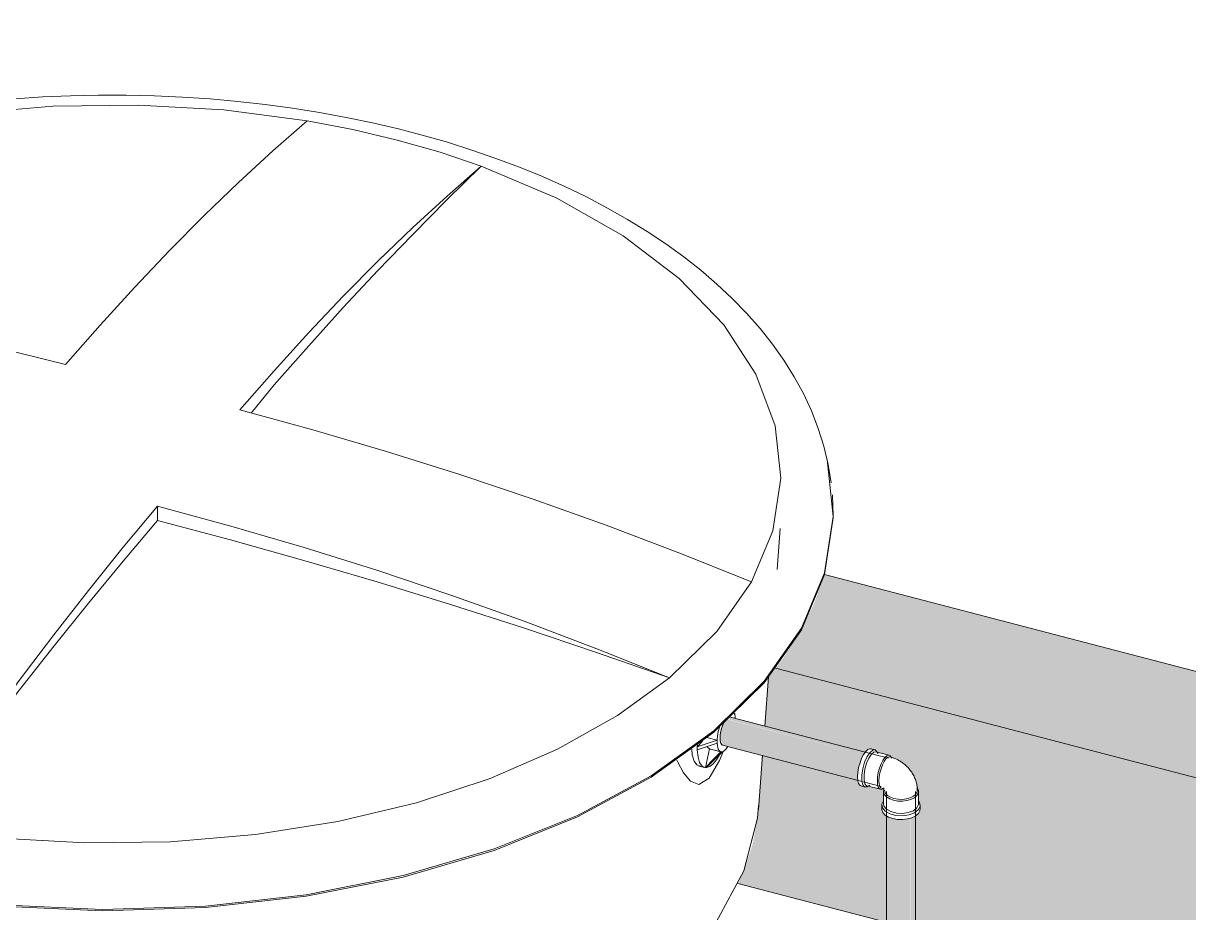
# Model space of a CAD drawing. Header units: metres. Extents: x -24.8 to 3.4, y -2.1 to 25.8.
# Drawn here: x -18.973 to -17.972, y 0.411 to 1.176 of the extents above; entities that cross this region are included whole.
import ezdxf

# ---------------------------------------------------------------- set-up
doc = ezdxf.new("R2010")
doc.units = ezdxf.units.M
doc.layers.add('A-FLOR', color=7, linetype='Continuous', lineweight=9, true_color=0x007f00)
for name, color, linetype, lineweight in [('A-GENM', 7, 'Continuous', 5), ('A-WALL', 7, 'Continuous', 9), ('P-PIPE', 7, 'Continuous', 5), ('P-SANR-FIXT', 7, 'Continuous', 5)]:
    doc.layers.add(name, color=color, linetype=linetype, lineweight=lineweight)

# ---------------------------------------------------------------- blocks, each defined once
blk = doc.blocks.new('Caixa D_Água de Fibra de Vidro - Fortlev - 500 L-3640297-CAIXA D_ÁGUA - GUARITA')
at = {"layer": 'P-SANR-FIXT', "color": 8, "true_color": 0x808080}
for p, q in [((35.157, 0.7706), (35.1576, 0.752)), ((34.5771, 0.7609), (34.5771, 0.7485)), ((35.1576, 0.7551), (35.1576, 0.7563)), ((35.1094, 0.7063), (35.1121, 0.7415)), ((35.0989, 0.5717), (35.1022, 0.614)), ((35.073, 0.5828), (35.0728, 0.5821)), ((35.0934, 0.5001), (35.097, 0.5466))]:
    blk.add_line(p, q, dxfattribs=at)
for points in [[(34.4546, 1.1109, 0), (34.4784, 1.1125, 0), (34.5024, 1.1135, 0), (34.5264, 1.114, 0), (34.5505, 1.114, 0), (34.5745, 1.1135, 0), (34.5984, 1.1124, 0), (34.6223, 1.1108, 0), (34.6461, 1.1086, 0), (34.6696, 1.106, 0), (34.693, 1.1028, 0), (34.7162, 1.0991, 0), (34.7391, 1.0949, 0), (34.7617, 1.0902, 0), (34.784, 1.085, 0), (34.7948, 1.0822, 0)], [(34.7057, 1.0919, 0), (34.634, 1.1013, 0), (34.5607, 1.1055, 0), (34.487, 1.1045, 0), (34.4142, 1.0984, 0), (34.3434, 1.0871, 0), (34.2758, 1.071, 0), (34.2125, 1.0502, 0), (34.1545, 1.0251, 0), (34.1029, 0.9961, 0), (34.0583, 0.9637, 0)], [(34.7057, 1.0919, 0), (34.6762, 1.0662, 0), (34.6467, 1.0391, 0), (34.6171, 1.0105, 0), (34.5874, 0.9805, 0), (34.5576, 0.949, 0), (34.5277, 0.9162, 0), (34.4981, 0.8824, 0)], [(34.783, 1.0754, 0), (34.7449, 1.0844, 0), (34.7057, 1.0919, 0)], [(35.156, 0.7809, 0), (35.1534, 0.7967, 0), (35.1497, 0.8122, 0), (35.1448, 0.8276, 0), (35.1389, 0.8427, 0), (35.132, 0.8575, 0), (35.1241, 0.872, 0), (35.1152, 0.8862, 0), (35.1055, 0.9, 0), (35.0948, 0.9135, 0), (35.0833, 0.9266, 0), (35.0709, 0.9393, 0), (35.0578, 0.9516, 0), (35.0439, 0.9635, 0), (35.0292, 0.9751, 0), (35.0138, 0.9862, 0), (34.9977, 0.9969, 0), (34.981, 1.0072, 0), (34.9636, 1.017, 0), (34.9456, 1.0265, 0), (34.927, 1.0355, 0), (34.9078, 1.044, 0), (34.8881, 1.0521, 0), (34.8679, 1.0597, 0), (34.8472, 1.0668, 0), (34.8261, 1.0735, 0), (34.8045, 1.0796, 0), (34.7948, 1.0822, 0)], [(34.8552, 1.053, 0), (34.8199, 1.0649, 0), (34.783, 1.0754, 0)], [(34.6477, 0.8435, 0), (34.6773, 0.8772, 0), (34.7072, 0.9101, 0), (34.7369, 0.9415, 0), (34.7666, 0.9716, 0), (34.7963, 1.0002, 0), (34.8258, 1.0273, 0), (34.8552, 1.053, 0)], [(34.8552, 1.053, 0), (34.8257, 1.024, 0), (34.7961, 0.9941, 0), (34.7664, 0.9632, 0), (34.7367, 0.9314, 0), (34.707, 0.8987, 0), (34.6772, 0.8651, 0), (34.6574, 0.8406, 0)], [(35.0875, 0.6957, 0), (35.1058, 0.7397, 0), (35.1126, 0.7847, 0), (35.1077, 0.8298, 0), (35.0913, 0.8741, 0), (35.0637, 0.9166, 0), (35.0254, 0.9565, 0), (34.9772, 0.993, 0), (34.9201, 1.0254, 0), (34.8552, 1.053, 0)], [(34.4981, 0.8824, 0), (34.4354, 0.8979, 0), (34.3721, 0.9123, 0), (34.309, 0.9254, 0), (34.2461, 0.937, 0), (34.1833, 0.9473, 0), (34.1207, 0.9562, 0), (34.0583, 0.9637, 0)], [(35.0875, 0.6957, 0), (35.0251, 0.7207, 0), (34.9625, 0.7444, 0), (34.8998, 0.7668, 0), (34.8368, 0.7879, 0), (34.7737, 0.8077, 0), (34.7104, 0.8263, 0), (34.6477, 0.8435, 0)], [(34.2731, 0.4468, 0), (34.3556, 0.4292, 0), (34.4418, 0.4182, 0), (34.5299, 0.4141, 0), (34.6182, 0.417, 0), (34.7049, 0.4268, 0), (34.7882, 0.4433, 0), (34.8663, 0.4661, 0), (34.9378, 0.4949, 0), (35.0011, 0.529, 0), (35.055, 0.5677, 0), (35.0984, 0.6103, 0), (35.1303, 0.6558, 0), (35.1502, 0.7034, 0), (35.1576, 0.752, 0), (35.1524, 0.8008, 0)], [(34.3696, 0.4849, 0), (34.3991, 0.5281, 0), (34.4286, 0.5701, 0), (34.4582, 0.6108, 0), (34.4879, 0.6502, 0), (34.5177, 0.6884, 0), (34.5475, 0.7254, 0), (34.5771, 0.7609, 0)], [(34.5771, 0.7609, 0), (34.6399, 0.7437, 0), (34.7032, 0.7252, 0), (34.7663, 0.7054, 0), (34.8292, 0.6843, 0), (34.892, 0.6619, 0), (34.9546, 0.6381, 0), (35.017, 0.6131, 0)], [(35.1576, 0.7508, 0), (35.1502, 0.7021, 0), (35.1303, 0.6546, 0), (35.0984, 0.609, 0), (35.055, 0.5665, 0), (35.0011, 0.5278, 0), (34.9378, 0.4937, 0), (34.8663, 0.4649, 0), (34.7882, 0.442, 0), (34.7049, 0.4256, 0), (34.6182, 0.4158, 0), (34.5299, 0.4129, 0), (34.4418, 0.417, 0), (34.3556, 0.428, 0), (34.2731, 0.4456, 0)], [(34.5771, 0.7485, 0), (34.5476, 0.7135, 0), (34.5178, 0.6774, 0), (34.4881, 0.6406, 0), (34.4584, 0.6029, 0), (34.4288, 0.5644, 0), (34.3992, 0.5251, 0), (34.3696, 0.4849, 0)], [(35.017, 0.6131, 0), (34.9543, 0.635, 0), (34.8916, 0.6561, 0), (34.8287, 0.6763, 0), (34.7658, 0.6956, 0), (34.7029, 0.7141, 0), (34.6397, 0.7317, 0), (34.5771, 0.7485, 0)], [(35.017, 0.6131, 0), (35.0577, 0.653, 0), (35.0875, 0.6957, 0)], [(34.3696, 0.4849, 0), (34.4413, 0.4755, 0), (34.5146, 0.4713, 0), (34.5882, 0.4723, 0), (34.6611, 0.4785, 0), (34.7319, 0.4897, 0), (34.7995, 0.5059, 0), (34.8628, 0.5267, 0), (34.9207, 0.5518, 0), (34.9724, 0.5807, 0), (35.017, 0.6131, 0)], [(35.063, 0.5499, 0), (35.0599, 0.5423, 0), (35.0511, 0.5271, 0), (35.0422, 0.5216, 0), (35.035, 0.5244, 0), (35.0291, 0.5315, 0), (35.0241, 0.5408, 0), (35.0233, 0.5425, 0)], [(34.3003, 0.2356, 0), (34.3779, 0.2192, 0), (34.4591, 0.2093, 0), (34.5421, 0.2062, 0), (34.6249, 0.21, 0), (34.7058, 0.2206, 0), (34.783, 0.2377, 0), (34.8546, 0.261, 0), (34.9192, 0.2898, 0), (34.9753, 0.3237, 0), (35.0216, 0.3618, 0), (35.057, 0.4033, 0), (35.0809, 0.4473, 0), (35.0926, 0.4927, 0), (35.0936, 0.5035, 0)]]:
    blk.add_polyline3d(points, dxfattribs=at)
blk = doc.blocks.new('Adaptador Soldavel com Anel p Caixa Dagua - FORTLEV - Standard-V12-CAIXA D_ÁGUA - GUARITA')
at = {"layer": 'P-PIPE'}
for p, q in [((35.0579, 0.5596), (35.0491, 0.5619)), ((35.0409, 0.5539), (35.0453, 0.5589)), ((35.041, 0.5556), (35.0409, 0.5539)), ((35.0478, 0.536), (35.0514, 0.5523)), ((35.0512, 0.5523), (35.0611, 0.5497)), ((35.0612, 0.5497), (35.0514, 0.5523)), ((35.0422, 0.5374), (35.047, 0.5362))]:
    blk.add_line(p, q, dxfattribs=at)
for points in [[(35.0735, 0.5783, 0), (35.0733, 0.5799, 0), (35.073, 0.5817, 0), (35.0727, 0.5825, 0)], [(35.0599, 0.5709, 0), (35.0589, 0.5672, 0), (35.0582, 0.5633, 0), (35.0579, 0.5596, 0)], [(35.0604, 0.5613, 0), (35.0606, 0.5642, 0), (35.0611, 0.5673, 0), (35.0619, 0.5705, 0), (35.063, 0.5734, 0), (35.0633, 0.5741, 0)], [(35.063, 0.5554, 0), (35.0619, 0.5557, 0), (35.0611, 0.5569, 0), (35.0606, 0.5588, 0), (35.0604, 0.5613, 0)], [(35.0436, 0.5373, 0), (35.0405, 0.5383, 0), (35.0381, 0.5416, 0), (35.0366, 0.5469, 0), (35.0361, 0.5518, 0)], [(35.0579, 0.5596, 0), (35.0494, 0.5567, 0), (35.0409, 0.5539, 0)], [(35.0409, 0.5513, 0), (35.0494, 0.5542, 0), (35.0579, 0.5571, 0)], [(35.0409, 0.5526, 0), (35.0409, 0.5532, 0), (35.0409, 0.5539, 0)], [(35.0409, 0.5513, 0), (35.0409, 0.552, 0), (35.0409, 0.5526, 0)], [(35.0409, 0.5513, 0), (35.0415, 0.5451, 0), (35.0429, 0.5403, 0), (35.045, 0.5372, 0), (35.0478, 0.536, 0)], [(35.0514, 0.5523, 0), (35.0501, 0.553, 0), (35.0492, 0.5541, 0)], [(35.0579, 0.5583, 0), (35.0579, 0.559, 0), (35.0579, 0.5596, 0)], [(35.0579, 0.5571, 0), (35.0579, 0.5577, 0), (35.0579, 0.5583, 0)], [(35.0579, 0.5571, 0), (35.0581, 0.5551, 0), (35.0584, 0.5533, 0), (35.0589, 0.5519, 0), (35.0596, 0.5508, 0), (35.0603, 0.5501, 0), (35.0612, 0.5497, 0)], [(35.0624, 0.5497, 0), (35.064, 0.5506, 0), (35.0657, 0.5522, 0), (35.0672, 0.5542, 0)], [(35.0612, 0.5497, 0), (35.0545, 0.5429, 0), (35.0478, 0.536, 0)], [(35.0489, 0.5361, 0), (35.0556, 0.5429, 0), (35.0624, 0.5497, 0)], [(35.0489, 0.5361, 0), (35.0516, 0.5371, 0), (35.0544, 0.5393, 0), (35.0573, 0.5427, 0), (35.0601, 0.547, 0), (35.0605, 0.5478, 0)], [(35.0624, 0.5497, 0), (35.0618, 0.5497, 0), (35.0612, 0.5497, 0)], [(35.0489, 0.5361, 0), (35.0484, 0.536, 0), (35.0478, 0.536, 0)]]:
    blk.add_polyline3d(points, dxfattribs=at)
blk = doc.blocks.new('Joelho 45_90 - Agua Fria_Soldavel - MEP - Tigre - Standard-V15-CAIXA D_ÁGUA - GUARITA')
at = {"layer": 'P-PIPE'}
for p, q in [((35.1934, 0.5513), (35.1898, 0.5522)), ((35.2058, 0.5466), (35.1943, 0.5496)), ((35.196, 0.548), (35.1953, 0.5495)), ((35.2081, 0.5439), (35.2075, 0.5451)), ((35.1876, 0.52), (35.189, 0.521)), ((35.1815, 0.5203), (35.1851, 0.5194)), ((35.1867, 0.5204), (35.1982, 0.5174)), ((35.2004, 0.5179), (35.2015, 0.5187)), ((35.2008, 0.5155), (35.2008, 0.505)), ((35.2286, 0.5132), (35.2297, 0.5151)), ((35.2297, 0.5151), (35.2286, 0.5132)), ((35.2298, 0.5152), (35.2299, 0.5171)), ((35.2299, 0.5171), (35.2298, 0.5152)), ((35.231, 0.505), (35.231, 0.5155)), ((35.1994, 0.5038), (35.1994, 0.5005)), ((35.2324, 0.5005), (35.2324, 0.5038))]:
    blk.add_line(p, q, dxfattribs=at)
for points in [[(35.1856, 0.55, 0), (35.1875, 0.5517, 0), (35.1892, 0.5523, 0), (35.1902, 0.5521, 0)], [(35.1893, 0.5491, 0), (35.1917, 0.5511, 0), (35.1938, 0.5512, 0), (35.1953, 0.5494, 0)], [(35.1821, 0.5202, 0), (35.1807, 0.5207, 0), (35.1795, 0.5223, 0), (35.1788, 0.5248, 0), (35.1786, 0.528, 0), (35.1788, 0.5319, 0), (35.1795, 0.536, 0), (35.1807, 0.5402, 0), (35.1821, 0.5441, 0), (35.1838, 0.5474, 0), (35.1856, 0.55, 0)], [(35.1876, 0.52, 0), (35.1868, 0.5196, 0), (35.1847, 0.5195, 0), (35.1832, 0.5213, 0), (35.1823, 0.5248, 0), (35.1823, 0.5296, 0), (35.1832, 0.5351, 0), (35.1847, 0.5406, 0), (35.1868, 0.5455, 0), (35.1893, 0.5491, 0)], [(35.1867, 0.5204, 0), (35.1864, 0.5205, 0), (35.1849, 0.5222, 0), (35.1842, 0.5254, 0), (35.1842, 0.5298, 0), (35.1849, 0.5348, 0), (35.1864, 0.5398, 0), (35.1883, 0.5443, 0), (35.1905, 0.5476, 0)], [(35.1905, 0.5476, 0), (35.1927, 0.5494, 0), (35.1947, 0.5495, 0)], [(35.2, 0.5177, 0), (35.1988, 0.5173, 0), (35.1974, 0.5178, 0), (35.1964, 0.5192, 0), (35.1958, 0.5215, 0), (35.1956, 0.5245, 0), (35.1958, 0.528, 0), (35.1964, 0.5318, 0), (35.1974, 0.5356, 0), (35.1988, 0.5392, 0), (35.2003, 0.5422, 0), (35.202, 0.5446, 0)], [(35.202, 0.5446, 0), (35.2003, 0.5422, 0), (35.1988, 0.5392, 0), (35.1974, 0.5356, 0), (35.1964, 0.5318, 0), (35.1958, 0.528, 0), (35.1956, 0.5245, 0), (35.1958, 0.5215, 0), (35.1964, 0.5192, 0), (35.1974, 0.5178, 0), (35.1988, 0.5173, 0), (35.2, 0.5177, 0)], [(35.203, 0.5435, 0), (35.2014, 0.5413, 0), (35.2, 0.5384, 0), (35.1988, 0.5351, 0), (35.1978, 0.5315, 0), (35.1972, 0.528, 0), (35.197, 0.5247, 0), (35.1972, 0.522, 0), (35.1978, 0.5198, 0), (35.1988, 0.5185, 0)], [(35.1988, 0.5185, 0), (35.1978, 0.5198, 0), (35.1972, 0.522, 0), (35.197, 0.5247, 0), (35.1972, 0.528, 0), (35.1978, 0.5315, 0), (35.1988, 0.5351, 0), (35.2, 0.5384, 0), (35.2014, 0.5413, 0), (35.203, 0.5435, 0)], [(35.202, 0.5446, 0), (35.2037, 0.5461, 0), (35.2052, 0.5467, 0), (35.2066, 0.5463, 0), (35.2075, 0.5451, 0)], [(35.2075, 0.545, 0), (35.2066, 0.5463, 0), (35.2052, 0.5467, 0), (35.2037, 0.5461, 0), (35.202, 0.5446, 0)], [(35.206, 0.5454, 0), (35.2045, 0.5449, 0), (35.203, 0.5435, 0)], [(35.203, 0.5435, 0), (35.2045, 0.5449, 0), (35.206, 0.5454, 0), (35.207, 0.5452, 0)], [(35.23, 0.5165, 0), (35.2299, 0.5175, 0), (35.2299, 0.5186, 0), (35.2298, 0.5197, 0), (35.2296, 0.5207, 0), (35.2294, 0.5218, 0), (35.2292, 0.5228, 0), (35.2289, 0.5238, 0), (35.2286, 0.5248, 0), (35.2283, 0.5257, 0), (35.2279, 0.5267, 0), (35.2275, 0.5276, 0), (35.2271, 0.5286, 0), (35.2266, 0.5295, 0), (35.2261, 0.5303, 0), (35.2256, 0.5312, 0), (35.2251, 0.532, 0), (35.2245, 0.5329, 0), (35.2239, 0.5337, 0), (35.2233, 0.5345, 0), (35.2226, 0.5352, 0), (35.222, 0.536, 0), (35.2213, 0.5367, 0), (35.2206, 0.5374, 0), (35.2198, 0.5381, 0), (35.2191, 0.5387, 0), (35.2183, 0.5394, 0), (35.2175, 0.54, 0), (35.2167, 0.5406, 0), (35.2159, 0.5411, 0), (35.2151, 0.5417, 0), (35.2142, 0.5422, 0), (35.2133, 0.5427, 0), (35.2125, 0.5431, 0), (35.2115, 0.5436, 0), (35.2106, 0.544, 0), (35.2097, 0.5443, 0), (35.2087, 0.5447, 0), (35.2078, 0.545, 0), (35.2068, 0.5453, 0), (35.2065, 0.5453, 0)], [(35.1995, 0.5182, 0), (35.1995, 0.5182, 0), (35.1996, 0.5181, 0), (35.1997, 0.5181, 0), (35.1997, 0.5181, 0), (35.1998, 0.518, 0), (35.1999, 0.518, 0), (35.2, 0.5179, 0), (35.2002, 0.5179, 0), (35.2003, 0.5178, 0), (35.2004, 0.5177, 0), (35.2005, 0.5177, 0), (35.2006, 0.5176, 0), (35.2007, 0.5175, 0), (35.2008, 0.5174, 0), (35.201, 0.5173, 0), (35.2011, 0.5172, 0), (35.2012, 0.5171, 0), (35.2013, 0.517, 0), (35.2014, 0.5169, 0), (35.2015, 0.5168, 0), (35.2015, 0.5167, 0), (35.2016, 0.5166, 0), (35.2017, 0.5165, 0), (35.2017, 0.5164, 0), (35.2018, 0.5163, 0), (35.2018, 0.5162, 0), (35.2019, 0.5162, 0), (35.2019, 0.5161, 0), (35.2019, 0.5161, 0), (35.2019, 0.516, 0), (35.2019, 0.516, 0), (35.2019, 0.516, 0)], [(35.2296, 0.512, 0), (35.2275, 0.5102, 0), (35.2245, 0.5087, 0), (35.221, 0.5077, 0), (35.2172, 0.5072, 0), (35.2132, 0.5073, 0), (35.2095, 0.508, 0), (35.2062, 0.5092, 0), (35.2035, 0.5108, 0), (35.2017, 0.5127, 0), (35.2009, 0.5149, 0), (35.2011, 0.517, 0)], [(35.2011, 0.517, 0), (35.2009, 0.5149, 0), (35.2017, 0.5127, 0), (35.2035, 0.5108, 0), (35.2062, 0.5092, 0), (35.2095, 0.508, 0), (35.2132, 0.5073, 0), (35.2172, 0.5072, 0), (35.221, 0.5077, 0), (35.2245, 0.5087, 0), (35.2275, 0.5102, 0), (35.2296, 0.512, 0)], [(35.2019, 0.5158, 0), (35.2027, 0.5138, 0), (35.2044, 0.512, 0), (35.2069, 0.5106, 0), (35.2099, 0.5095, 0), (35.2134, 0.5088, 0), (35.2171, 0.5087, 0), (35.2207, 0.5092, 0), (35.2239, 0.5101, 0), (35.2266, 0.5115, 0), (35.2286, 0.5132, 0)], [(35.2286, 0.5132, 0), (35.2266, 0.5115, 0), (35.2239, 0.5101, 0), (35.2207, 0.5092, 0), (35.2171, 0.5087, 0), (35.2134, 0.5088, 0), (35.2099, 0.5095, 0), (35.2069, 0.5106, 0), (35.2044, 0.512, 0), (35.2027, 0.5138, 0), (35.2019, 0.5158, 0)], [(35.2299, 0.5188, 0), (35.2301, 0.5184, 0), (35.231, 0.5162, 0), (35.2308, 0.5141, 0), (35.2296, 0.512, 0)], [(35.2296, 0.512, 0), (35.2308, 0.5141, 0), (35.231, 0.5162, 0), (35.2301, 0.5184, 0), (35.2299, 0.5188, 0)], [(35.2309, 0.4966, 0), (35.2285, 0.4946, 0), (35.2253, 0.493, 0), (35.2215, 0.4919, 0), (35.2173, 0.4914, 0), (35.213, 0.4915, 0), (35.2089, 0.4922, 0), (35.2053, 0.4935, 0), (35.2024, 0.4953, 0), (35.2004, 0.4974, 0), (35.1995, 0.4997, 0), (35.1994, 0.5008, 0)], [(35.2008, 0.5075, 0), (35.1995, 0.5046, 0), (35.2, 0.5015, 0), (35.2024, 0.4986, 0), (35.2064, 0.4964, 0), (35.2116, 0.495, 0), (35.2173, 0.4947, 0), (35.2228, 0.4955, 0), (35.2275, 0.4973, 0), (35.2309, 0.4999, 0)], [(35.2009, 0.5057, 0), (35.2013, 0.5028, 0), (35.2035, 0.5002, 0)], [(35.2036, 0.5002, 0), (35.2072, 0.4982, 0), (35.212, 0.4969, 0), (35.2172, 0.4967, 0), (35.2222, 0.4974, 0), (35.2266, 0.499, 0), (35.2296, 0.5014, 0)], [(35.2296, 0.5014, 0), (35.231, 0.5042, 0), (35.231, 0.505, 0)], [(35.2309, 0.4999, 0), (35.2324, 0.503, 0), (35.2319, 0.5061, 0), (35.2312, 0.5073, 0)], [(35.2324, 0.5012, 0), (35.2322, 0.4988, 0), (35.2309, 0.4966, 0)]]:
    blk.add_polyline3d(points, dxfattribs=at)
blk = doc.blocks.new('Base de madeira e alvenaria para caixa d_água - ERIKBIM - Base de madeira e alvenaria para caixa d_água - ERIKBIM-3636057-CAIXA D_ÁGUA - GUARITA')
at = {"layer": 'A-GENM'}
blk.add_line((35.2032, 0.4032), (35.0758, 0.4364), dxfattribs=at)

msp = doc.modelspace()

# ---------------------------------------------------------------- hatches: boundary and pattern name
at = {"layer": 'A-FLOR', "true_color": 0x808080}
h = msp.add_hatch(color=8, dxfattribs=at)
h.paths.add_polyline_path([(-18.7099, -0.8962), (-18.7099, -0.8879), (-18.6459, -0.813), (-18.3746, -0.8837), (-18.3746, -0.892), (-17.3078, 0.3559), (-17.5791, 0.4266), (-17.5791, 0.4349), (-17.5209, 0.5029), (-18.285, 0.7019), (-18.2942, 0.6763), (-18.3048, 0.6546), (-18.3204, 0.6301), (-18.333, 0.6139), (-18.3363, 0.5717), (-18.25, 0.5493), (-18.2494, 0.55), (-18.2476, 0.5517), (-18.2457, 0.5523), (-18.2413, 0.5512), (-18.2397, 0.5493), (-18.2285, 0.5462), (-18.2272, 0.5449), (-18.2254, 0.5442), (-18.2203, 0.5418), (-18.2166, 0.5392), (-18.2141, 0.537), (-18.2115, 0.5341), (-18.2087, 0.5298), (-18.2069, 0.5259), (-18.2058, 0.5224), (-18.2047, 0.5179), (-18.2041, 0.5161), (-18.204, 0.5071), (-18.2031, 0.5056), (-18.2027, 0.5011), (-18.2029, 0.4988), (-18.2042, 0.4966), (-18.2067, 0.4944), (-18.2067, 0.1774), (-18.2056, 0.1767), (-18.2035, 0.1743), (-18.2027, 0.1721), (-18.2029, 0.1669), (-18.2041, 0.1643), (-18.2041, 0.1565), (-18.1919, 0.1535), (-18.1909, 0.154), (-18.189, 0.154), (-18.1851, 0.1526), (-18.1841, 0.1513), (-18.1832, 0.1483), (-18.1658, 0.1438), (-18.1653, 0.1445), (-18.1635, 0.1462), (-18.1615, 0.1467), (-18.1572, 0.1457), (-18.1556, 0.1438), (-18.1427, 0.1405), (-18.1417, 0.1391), (-18.1297, 0.1346), (-18.1189, 0.1278), (-18.11, 0.1205), (-18.1012, 0.1096), (-18.0969, 0.1024), (-18.092, 0.0891), (-18.0908, 0.0791), (-18.0898, 0.0778), (-18.0893, 0.0732), (-18.0892, 0.0653), (-18.0883, 0.0639), (-18.0879, 0.0593), (-18.0881, 0.0571), (-18.0894, 0.0548), (-18.0919, 0.0527), (-18.0919, -0.2338), (-18.0908, -0.2345), (-18.0888, -0.2366), (-18.0879, -0.2391), (-18.0882, -0.2438), (-18.0886, -0.2456), (-18.0893, -0.2468), (-18.0895, -0.2574), (-18.09, -0.2592), (-18.0905, -0.2602), (-18.0916, -0.2732), (-18.0926, -0.2792), (-18.094, -0.2854), (-18.0971, -0.2967), (-18.1012, -0.3074), (-18.105, -0.3153), (-18.1081, -0.3206), (-18.111, -0.325), (-18.1131, -0.3293), (-18.1167, -0.3337), (-18.1188, -0.3381), (-18.122, -0.3415), (-18.1233, -0.3423), (-18.1256, -0.3434), (-18.1289, -0.3439), (-18.4236, -0.6887), (-18.4234, -0.6905), (-18.4241, -0.6943), (-18.4255, -0.6969), (-18.428, -0.6995), (-18.4304, -0.7016), (-18.4319, -0.7022), (-18.4365, -0.7072), (-18.4386, -0.7092), (-18.4422, -0.715), (-18.4466, -0.725), (-18.4495, -0.7342), (-18.4523, -0.7484), (-18.4529, -0.7568), (-18.452, -0.7591), (-18.4518, -0.7698), (-18.4506, -0.7723), (-18.4509, -0.7781), (-18.4524, -0.7804), (-18.4553, -0.7827), (-18.4577, -0.7838), (-18.4629, -0.7851), (-18.4657, -0.7854), (-18.4704, -0.7852), (-18.4742, -0.7846), (-18.4788, -0.7827), (-18.4806, -0.7815), (-18.4828, -0.779), (-18.4835, -0.7771), (-18.4832, -0.7722), (-18.483, -0.7706), (-18.4821, -0.7692), (-18.4819, -0.7586), (-18.4816, -0.7572), (-18.481, -0.7564), (-18.4803, -0.7465), (-18.4786, -0.7359), (-18.4763, -0.7259), (-18.4745, -0.72), (-18.4694, -0.7066), (-18.4634, -0.6955), (-18.4605, -0.691), (-18.4583, -0.6867), (-18.4547, -0.6823), (-18.4527, -0.678), (-18.4496, -0.6747), (-18.4489, -0.674), (-18.4451, -0.6726), (-18.4425, -0.6722), (-18.1478, -0.3275), (-18.148, -0.3255), (-18.1473, -0.3218), (-18.146, -0.3192), (-18.1433, -0.3164), (-18.1404, -0.3143), (-18.1395, -0.3138), (-18.1349, -0.3088), (-18.1323, -0.3063), (-18.1299, -0.3026), (-18.1245, -0.2904), (-18.1214, -0.2796), (-18.1192, -0.2689), (-18.1187, -0.2589), (-18.1194, -0.2573), (-18.1196, -0.2463), (-18.1208, -0.2438), (-18.1206, -0.2381), (-18.1186, -0.2352), (-18.1168, -0.2337), (-18.1168, 0.0528), (-18.1179, 0.0535), (-18.1199, 0.0556), (-18.1208, 0.0585), (-18.1207, 0.0631), (-18.1194, 0.0659), (-18.1192, 0.0769), (-18.1186, 0.0784), (-18.1199, 0.0849), (-18.1253, 0.0952), (-18.1266, 0.0969), (-18.135, 0.1051), (-18.1414, 0.1091), (-18.1488, 0.1117), (-18.1495, 0.1115), (-18.1517, 0.1117), (-18.1632, 0.1147), (-18.1646, 0.1141), (-18.167, 0.1142), (-18.1704, 0.1154), (-18.1715, 0.1172), (-18.1723, 0.1198), (-18.1897, 0.1243), (-18.1912, 0.1226), (-18.192, 0.1218), (-18.194, 0.1213), (-18.1986, 0.1226), (-18.2003, 0.1243), (-18.2138, 0.1278), (-18.216, 0.1295), (-18.2305, 0.1333), (-18.2319, 0.1326), (-18.2319, -0.0137), (-18.6586, -0.5129), (-19.3828, -0.3243), (-19.3828, -0.721), (-18.7157, -0.8947)])
h.paths.add_polyline_path([(-19.4076, -0.7145), (-19.4076, -0.3178), (-19.563, -0.2774), (-19.563, 0.1396), (-19.4071, 0.322), (-19.4208, 0.4098), (-19.4277, 0.4204), (-19.4377, 0.4399), (-19.4624, 0.4476), (-19.4638, 0.4496), (-19.4649, 0.4528), (-19.5034, 0.4628), (-19.5046, 0.4612), (-19.5071, 0.4592), (-19.5091, 0.4586), (-19.5156, 0.4602), (-19.5182, 0.4635), (-19.5321, 0.4674), (-19.5336, 0.4686), (-19.5551, 0.4742), (-19.5568, 0.4737), (-19.5602, 0.4745), (-19.5707, 0.4772), (-19.5725, 0.4759), (-19.5753, 0.4758), (-19.5813, 0.4776), (-19.5828, 0.4796), (-19.584, 0.4831), (-19.5845, 0.4824), (-19.5869, 0.4803), (-19.5893, 0.4795), (-19.5958, 0.4811), (-19.5984, 0.4844), (-19.6006, 0.4848), (-19.6001, 0.4841), (-19.5995, 0.4782), (-19.5998, 0.4741), (-19.6015, 0.4712), (-19.605, 0.4683), (-19.605, 0.1027), (-19.6033, 0.1016), (-19.6007, 0.0988), (-19.5995, 0.0956), (-19.5998, 0.0891), (-19.6002, 0.0867), (-19.602, 0.0846), (-19.6022, 0.0756), (-19.6032, 0.0733), (-19.604, 0.066), (-19.6062, 0.0571), (-19.6091, 0.05), (-19.6157, 0.0382), (-19.6164, 0.0371), (-19.6165, 0.0359), (-19.6194, 0.03), (-19.622, 0.0271), (-19.6244, 0.0248), (-19.6284, 0.023), (-19.6331, 0.0224), (-20.1073, -0.5323), (-19.4082, -0.7143)])
h.paths.add_polyline_path([(-20.1417, -0.5233), (-19.6572, 0.0434), (-19.6575, 0.0466), (-19.6567, 0.051), (-19.6543, 0.0553), (-19.6511, 0.0586), (-19.6475, 0.0612), (-19.6452, 0.0621), (-19.6424, 0.0649), (-19.6411, 0.0665), (-19.6396, 0.071), (-19.639, 0.0745), (-19.6399, 0.0766), (-19.6399, 0.0844), (-19.6405, 0.0849), (-19.6424, 0.0888), (-19.6421, 0.0969), (-19.6404, 0.0999), (-19.6369, 0.1027), (-19.6369, 0.4684), (-19.6386, 0.4695), (-19.6413, 0.4726), (-19.6424, 0.4753), (-19.6423, 0.4825), (-19.6399, 0.4878), (-19.6396, 0.4955), (-19.6386, 0.4978), (-19.6379, 0.5022), (-19.637, 0.5054), (-19.6328, 0.5129), (-19.6263, 0.5187), (-19.6235, 0.5206), (-19.6182, 0.5227), (-19.6154, 0.5234), (-19.6067, 0.524), (-19.6015, 0.5233), (-19.6006, 0.5232), (-19.5993, 0.5237), (-19.5886, 0.521), (-19.5868, 0.5223), (-19.5836, 0.5223), (-19.578, 0.5206), (-19.5764, 0.5179), (-19.5753, 0.5151), (-19.5748, 0.5158), (-19.5724, 0.5179), (-19.5702, 0.5187), (-19.5634, 0.517), (-19.5605, 0.514), (-19.561, 0.5184), (-19.5607, 0.5233), (-19.559, 0.5262), (-19.5555, 0.5291), (-19.5555, 0.8308), (-19.5572, 0.8319), (-19.5599, 0.8349), (-19.561, 0.8377), (-19.5609, 0.8449), (-19.5585, 0.8502), (-19.5582, 0.8579), (-19.5572, 0.8602), (-19.5566, 0.8642), (-19.5556, 0.8678), (-19.5514, 0.8753), (-19.5449, 0.8811), (-19.5421, 0.883), (-19.5366, 0.8852), (-19.534, 0.8858), (-19.5253, 0.8864), (-19.5201, 0.8857), (-19.5193, 0.8856), (-19.5179, 0.8861), (-19.5072, 0.8834), (-19.5054, 0.8847), (-19.5021, 0.8847), (-19.4966, 0.883), (-19.4952, 0.881), (-19.4939, 0.8768), (-19.4825, 0.8738), (-19.4784, 0.8809), (-19.4604, 0.9061), (-19.4419, 0.9278), (-19.4174, 0.9515), (-19.3955, 0.9701), (-19.374, 0.9855), (-20.1046, 1.1758), (-20.4216, 1.1758), (-20.4279, 1.1684), (-20.4561, 1.1758), (-20.5338, 1.1758), (-20.5338, -0.4212), (-20.2252, -0.5016)])
h.paths.add_polyline_path([(-18.111, -0.3281), (-18.111, -0.3281), (-18.111, -0.3275)])
h.paths.add_polyline_path([(-18.111, -0.3298), (-18.111, -0.3298), (-18.111, -0.3281)])
h.paths.add_polyline_path([(-18.111, -0.3259), (-18.111, -0.3258), (-18.111, -0.3258)])
h.paths.add_polyline_path([(-18.1199, 0.085), (-18.1204, 0.0862), (-18.1204, 0.0862)])
h.paths.add_polyline_path([(-18.1948, 0.1513), (-18.1926, 0.153), (-18.1931, 0.1527), (-18.1949, 0.1513)])
h.paths.add_polyline_path([(-18.2319, 0.1772), (-18.2316, 0.1774), (-18.2316, 0.4946), (-18.2327, 0.4953), (-18.2347, 0.4974), (-18.2356, 0.5), (-18.2353, 0.5051), (-18.2342, 0.5076), (-18.2345, 0.5174), (-18.2351, 0.5178), (-18.2363, 0.5173), (-18.2474, 0.5202), (-18.2487, 0.5196), (-18.2512, 0.5198), (-18.2544, 0.5207), (-18.2557, 0.5228), (-18.2565, 0.5253), (-18.3382, 0.5466), (-18.3424, 0.4927), (-18.3468, 0.4697), (-18.3548, 0.446), (-18.3593, 0.4364), (-18.2319, 0.4032), (-18.2319, 0.1774)])
h.paths.add_polyline_path([(-19.4566, 0.4835), (-19.4562, 0.4841), (-19.4539, 0.4862), (-19.4516, 0.487), (-19.4518, 0.4879), (-19.4523, 0.4937), (-19.4587, 0.4959), (-19.4829, 0.506), (-19.4829, 0.5109), (-19.4787, 0.5158), (-19.4536, 0.5101), (-19.4604, 0.596), (-19.4618, 0.6136), (-19.4663, 0.6192), (-19.4817, 0.6407), (-19.4952, 0.6644), (-19.5052, 0.6877), (-19.5124, 0.7118), (-19.5164, 0.7361), (-19.5174, 0.7606), (-19.5153, 0.785), (-19.5098, 0.8099), (-19.5045, 0.8277), (-19.4974, 0.8448), (-19.5022, 0.8461), (-19.5031, 0.8448), (-19.5055, 0.8427), (-19.5079, 0.8419), (-19.5144, 0.8435), (-19.517, 0.8468), (-19.5192, 0.8472), (-19.5187, 0.8465), (-19.5181, 0.8425), (-19.5184, 0.8365), (-19.5201, 0.8336), (-19.5236, 0.8307), (-19.5236, 0.529), (-19.5219, 0.5279), (-19.5193, 0.5252), (-19.5181, 0.5219), (-19.5184, 0.5146), (-19.5206, 0.5096), (-19.5205, 0.5033), (-19.5081, 0.5003), (-19.5066, 0.5014), (-19.5034, 0.5014), (-19.4978, 0.4997), (-19.4963, 0.4977), (-19.4951, 0.4935), (-19.4568, 0.4835)])
at = {"layer": 'P-PIPE', "true_color": 0x00ffff}
for points in [[(-18.2563, 0.5304), (-18.256, 0.5333), (-18.2551, 0.5378), (-18.2534, 0.543), (-18.2523, 0.5455), (-18.2514, 0.5472), (-18.3681, 0.5773), (-18.372, 0.5734), (-18.3739, 0.5677), (-18.3741, 0.5665), (-18.3746, 0.5628), (-18.3745, 0.5612), (-18.2565, 0.5305)], [(-18.2514, 0.5472), (-18.2501, 0.5491), (-18.25, 0.5493), (-18.366, 0.5792), (-18.3677, 0.5775), (-18.2514, 0.5472)], [(-18.2563, 0.5252), (-18.2564, 0.5296), (-18.2565, 0.5305), (-18.3747, 0.5612), (-18.3743, 0.5579), (-18.374, 0.5569), (-18.3731, 0.5557), (-18.3715, 0.5552), (-18.2565, 0.5253)], [(-18.2181, 0.1646), (-18.214, 0.1652), (-18.2113, 0.1661), (-18.2114, 0.4925), (-18.215, 0.4917), (-18.2178, 0.4914), (-18.2238, 0.4918), (-18.2266, 0.4924), (-18.2289, 0.4932), (-18.2288, 0.1671), (-18.2254, 0.1656), (-18.2235, 0.165), (-18.2193, 0.1646)], [(-18.2113, 0.1661), (-18.2085, 0.168), (-18.2074, 0.1691), (-18.2067, 0.1708), (-18.207, 0.4943), (-18.2099, 0.4929), (-18.2113, 0.4925), (-18.2113, 0.1743)]]:
    msp.add_hatch(color=4, dxfattribs=at).paths.add_polyline_path(points)
h = msp.add_hatch(color=4, dxfattribs=at)
h.paths.add_polyline_path([(-18.2289, 0.1607), (-18.2289, 0.1608), (-18.2297, 0.1612)])
h.paths.add_polyline_path([(-18.2289, 0.1671), (-18.2289, 0.4932), (-18.2307, 0.494), (-18.2316, 0.4946), (-18.2315, 0.1703), (-18.23, 0.1681), (-18.2291, 0.1674)])

# ---------------------------------------------------------------- linework, layer by layer
at = {"layer": 'A-FLOR'}
msp.add_line((-17.5209, 0.5029), (-18.285, 0.7019), dxfattribs=at)
at = {"layer": 'A-WALL'}
msp.add_line((-17.5791, 0.4266), (-18.3271, 0.6214), dxfattribs=at)
at = {"layer": 'P-PIPE'}
for p, q in [((-18.2299, 0.5441), (-18.3657, 0.5795)), ((-18.3725, 0.5554), (-18.2362, 0.5199)), ((-18.2316, 0.5155), (-18.2316, 0.1569)), ((-18.2066, 0.1569), (-18.2066, 0.5155))]:
    msp.add_line(p, q, dxfattribs=at)
for points in [[(-18.3747, 0.5613, 0), (-18.3745, 0.5642, 0), (-18.374, 0.5673, 0), (-18.3731, 0.5705, 0), (-18.372, 0.5734, 0), (-18.3717, 0.5741, 0)], [(-18.372, 0.5554, 0), (-18.3731, 0.5557, 0), (-18.374, 0.5569, 0), (-18.3745, 0.5588, 0), (-18.3747, 0.5613, 0)]]:
    msp.add_polyline3d(points, dxfattribs=at)

# ---------------------------------------------------------------- block references
at = {"layer": 'A-GENM'}
msp.add_blockref('Base de madeira e alvenaria para caixa d_água - ERIKBIM - Base de madeira e alvenaria para caixa d_água - ERIKBIM-3636057-CAIXA D_ÁGUA - GUARITA', (-53.4351, 0), dxfattribs=at)
at = {"layer": 'P-PIPE'}
for name in ['Adaptador Soldavel com Anel p Caixa Dagua - FORTLEV - Standard-V12-CAIXA D_ÁGUA - GUARITA', 'Joelho 45_90 - Agua Fria_Soldavel - MEP - Tigre - Standard-V15-CAIXA D_ÁGUA - GUARITA']:
    msp.add_blockref(name, (-53.4351, 0), dxfattribs=at)
at = {"layer": 'P-SANR-FIXT', "color": 8, "true_color": 0x808080}
msp.add_blockref('Caixa D_Água de Fibra de Vidro - Fortlev - 500 L-3640297-CAIXA D_ÁGUA - GUARITA', (-53.4351, 0), dxfattribs=at)

doc.saveas('drawing.dxf')
